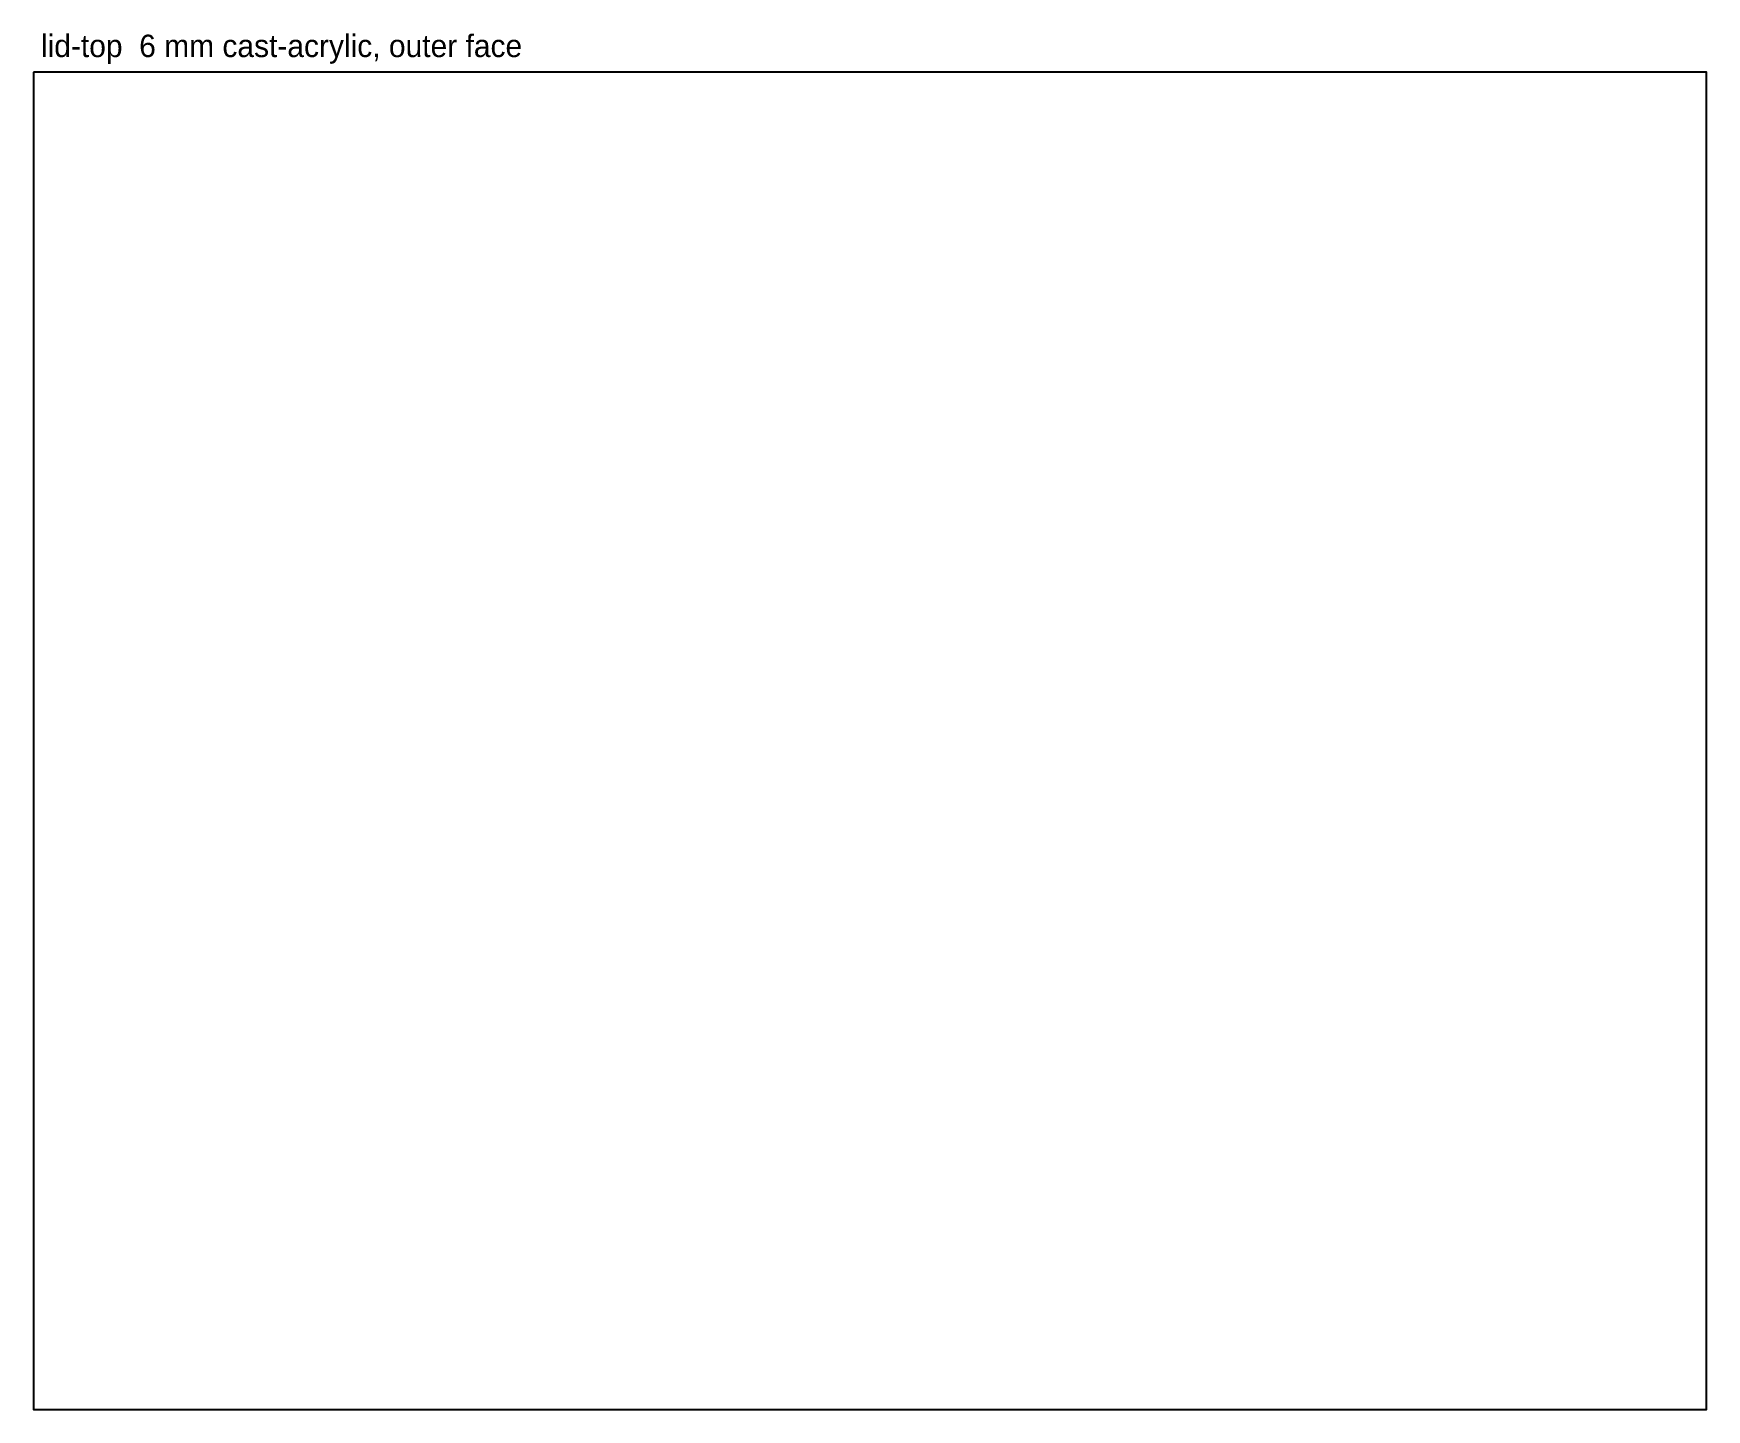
# Model space of a CAD drawing. Header units: millimetres. Extents: x 0 to 448, y 0 to 368.
import ezdxf

# ---------------------------------------------------------------- set-up
doc = ezdxf.new("R2010")
doc.units = ezdxf.units.MM
doc.layers.add('CUT_OUTSIDE', color=1, linetype='Continuous')
doc.layers.add('NOTES', color=7, linetype='Continuous')

msp = doc.modelspace()

# ---------------------------------------------------------------- linework, layer by layer
at = {"layer": 'CUT_OUTSIDE'}
msp.add_lwpolyline([(0, 358), (0, 0), (448, 0), (448, 358), (0, 358)], close=True, dxfattribs=at)

# ---------------------------------------------------------------- texts
at = {"layer": 'NOTES'}
msp.add_text('lid-top  6 mm cast-acrylic, outer face', height=6, dxfattribs=at).set_placement((2, 362))

doc.saveas('drawing.dxf')
